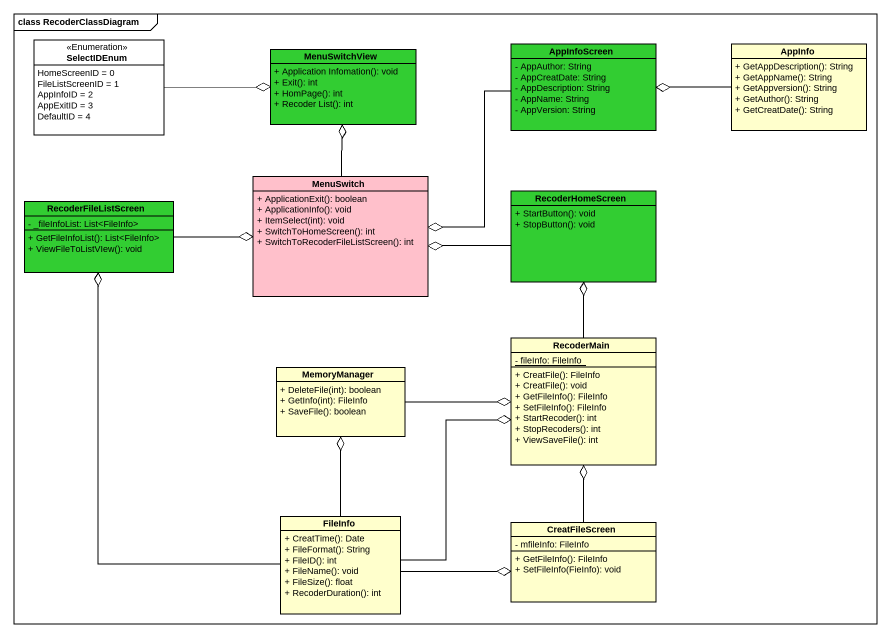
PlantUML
@startuml
mainframe class RecoderClassDiagram
hide circle
hide empty members
skinparam classAttributeIconSize 0
enum SelectIDEnum <<Enumeration>> #FFFFFF {
  HomeScreenID = 0
  FileListScreenID = 1
  AppInfoID = 2
  AppExitID = 3
  DefaultID = 4
}
class MenuSwitchView #32CD32 {
  + Application Infomation(): void
  + Exit(): int
  + HomPage(): int
  + Recoder List(): int
}
class AppInfoScreen #32CD32 {
  - AppAuthor: String
  - AppCreatDate: String
  - AppDescription: String
  - AppName: String
  - AppVersion: String
}
class AppInfo {
  + GetAppDescription(): String
  + GetAppName(): String
  + GetAppversion(): String
  + GetAuthor(): String
  + GetCreatDate(): String
}
class MenuSwitch #FFC0CB {
  + ApplicationExit(): boolean
  + ApplicationInfo(): void
  + ItemSelect(int): void
  + SwitchToHomeScreen(): int
  + SwitchToRecoderFileListScreen(): int
}
class RecoderFileListScreen #32CD32 {
  - _fileInfoList: List<FileInfo>
  + GetFileInfoList(): List<FileInfo>
  + ViewFileToListVIew(): void
}
class RecoderHomeScreen #32CD32 {
  + StartButton(): void
  + StopButton(): void
}
class MemoryManager {
  + DeleteFile(int): boolean
  + GetInfo(int): FileInfo
  + SaveFile(): boolean
}
class RecoderMain {
  {static} - fileInfo: FileInfo
  + CreatFile(): FileInfo
  + CreatFile(): void
  + GetFileInfo(): FileInfo
  + SetFileInfo(): FileInfo
  + StartRecoder(): int
  + StopRecoders(): int
  + ViewSaveFile(): int
}
class FileInfo {
  + CreatTime(): Date
  + FileFormat(): String
  + FileID(): int
  + FileName(): void
  + FileSize(): float
  + RecoderDuration(): int
}
class CreatFileScreen {
  - mfileInfo: FileInfo
  + GetFileInfo(): FileInfo
  + SetFileInfo(FieInfo): void
}
SelectIDEnum -right-o MenuSwitchView
AppInfoScreen --o MenuSwitch
AppInfo -left-o AppInfoScreen
MenuSwitch -up-o MenuSwitchView
RecoderFileListScreen -right-o MenuSwitch
RecoderHomeScreen -left-o MenuSwitch
MemoryManager -right-o RecoderMain
RecoderMain -up-o RecoderHomeScreen
FileInfo -up-o RecoderFileListScreen
FileInfo -up-o MemoryManager
FileInfo -up-o RecoderMain
FileInfo -right-o CreatFileScreen
CreatFileScreen -up-o RecoderMain
@enduml
